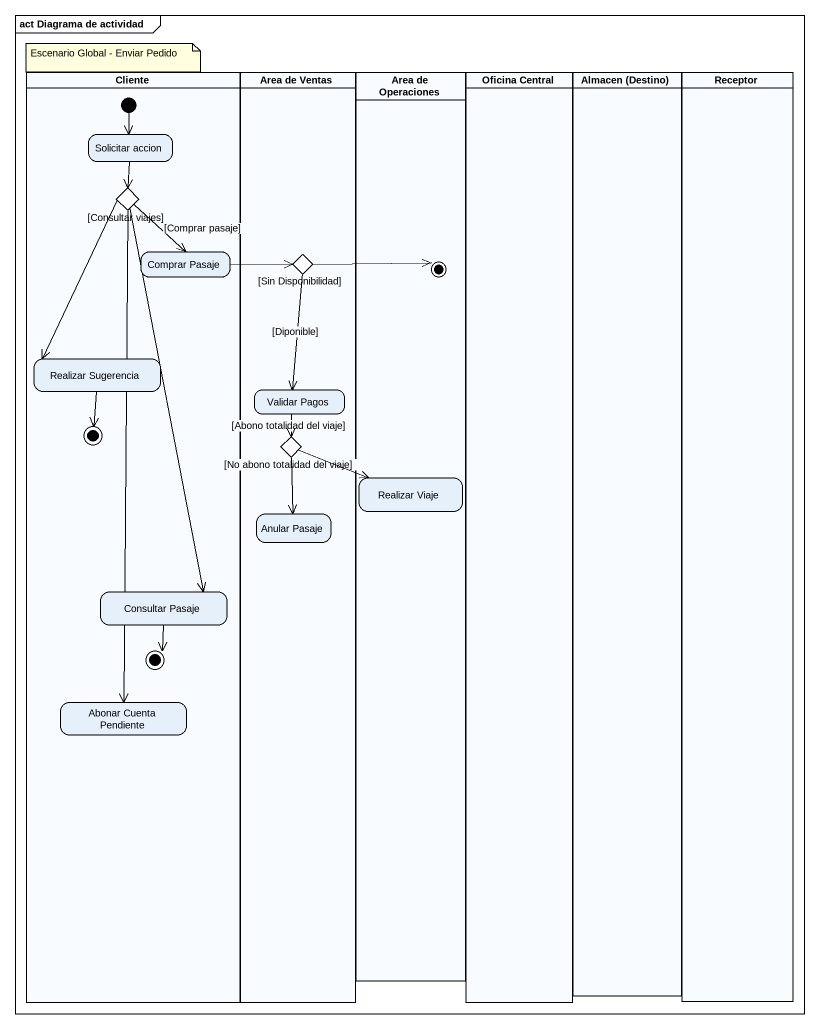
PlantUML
@startuml
mainframe act Diagrama de actividad
hide empty description
state Cliente <<partition>> {
  state "Solicitar accion" as Solicitar_accion
  state "[Consultar viajes]" as Consultar_viajes <<choice>>
  state "Comprar Pasaje" as Comprar_Pasaje
  state "Realizar Sugerencia" as Realizar_Sugerencia
  state final2 <<end>>
  state "Consultar Pasaje" as Consultar_Pasaje
  state final3 <<end>>
  state "Abonar Cuenta Pendiente" as Abonar_Cuenta_Pendiente
  [*] --> Solicitar_accion
}
state "Area de Ventas" as Area_de_Ventas <<partition>> {
  state "[Sin Disponibilidad]" as Sin_Disponibilidad <<choice>>
  state "Validar Pagos" as Validar_Pagos
  state "[No abono totalidad del viaje]" as No_abono_totalidad_del_viaje <<choice>>
  state "Anular Pasaje" as Anular_Pasaje
}
state "Area de Operaciones" as Area_de_Operaciones <<partition>> {
  state final1 <<end>>
  state "Realizar Viaje" as Realizar_Viaje
}
state "Oficina Central" as Oficina_Central <<partition>>
state "Almacen (Destino)" as Almacen_Destino <<partition>>
state Receptor <<partition>>
Solicitar_accion --> Consultar_viajes
Consultar_viajes --> Comprar_Pasaje : [Comprar pasaje]
Consultar_viajes --> Realizar_Sugerencia
Consultar_viajes --> Consultar_Pasaje
Consultar_viajes --> Abonar_Cuenta_Pendiente
Comprar_Pasaje -right-> Sin_Disponibilidad
Sin_Disponibilidad -right-> final1
Sin_Disponibilidad --> Validar_Pagos : [Diponible]
Realizar_Sugerencia --> final2
Validar_Pagos --> No_abono_totalidad_del_viaje : [Abono totalidad del viaje]
No_abono_totalidad_del_viaje -right-> Realizar_Viaje
No_abono_totalidad_del_viaje --> Anular_Pasaje
Consultar_Pasaje --> final3
note as N1
  Escenario Global - Enviar Pedido
end note
@enduml
